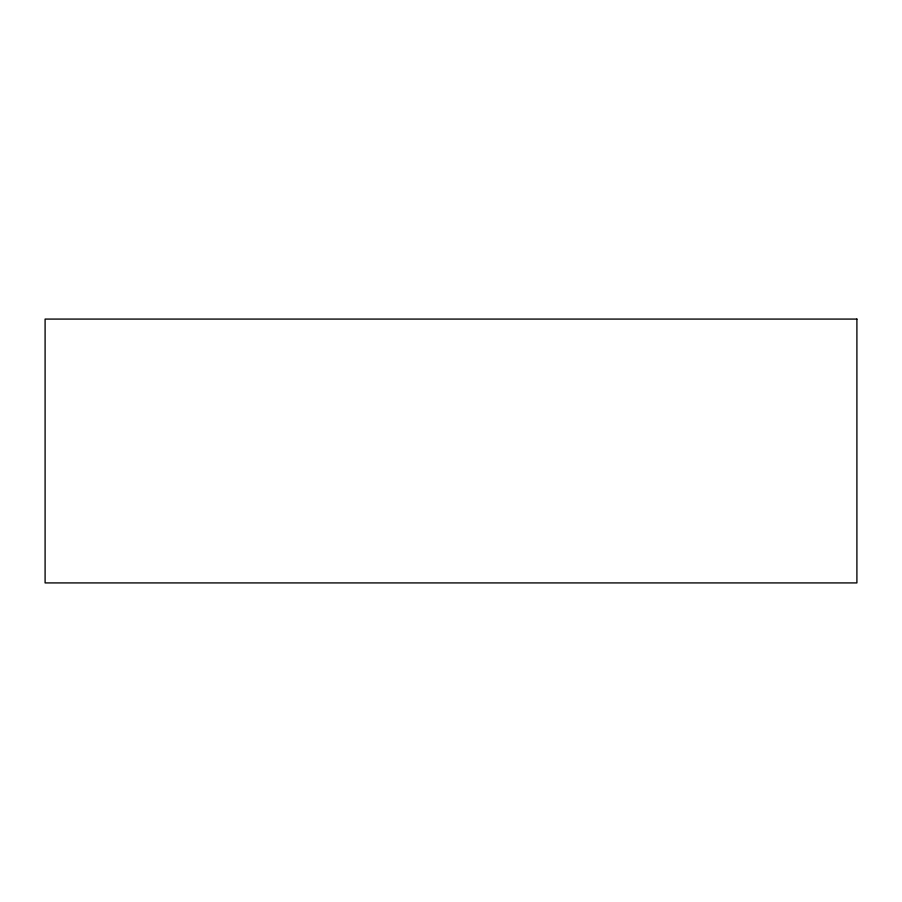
<?xml version="1.0" encoding="UTF-8"?>
<svg xmlns="http://www.w3.org/2000/svg" width="902" height="902" viewBox="0 0 902 902"><rect width="100%" height="100%" fill="white"/><g stroke="black" fill="none" stroke-linecap="round" stroke-linejoin="round"><path stroke-width="1.35" d="M856.9 319.082L45.1 319.082L45.1 582.918L856.9 582.918L856.9 319.082"/></g></svg>
